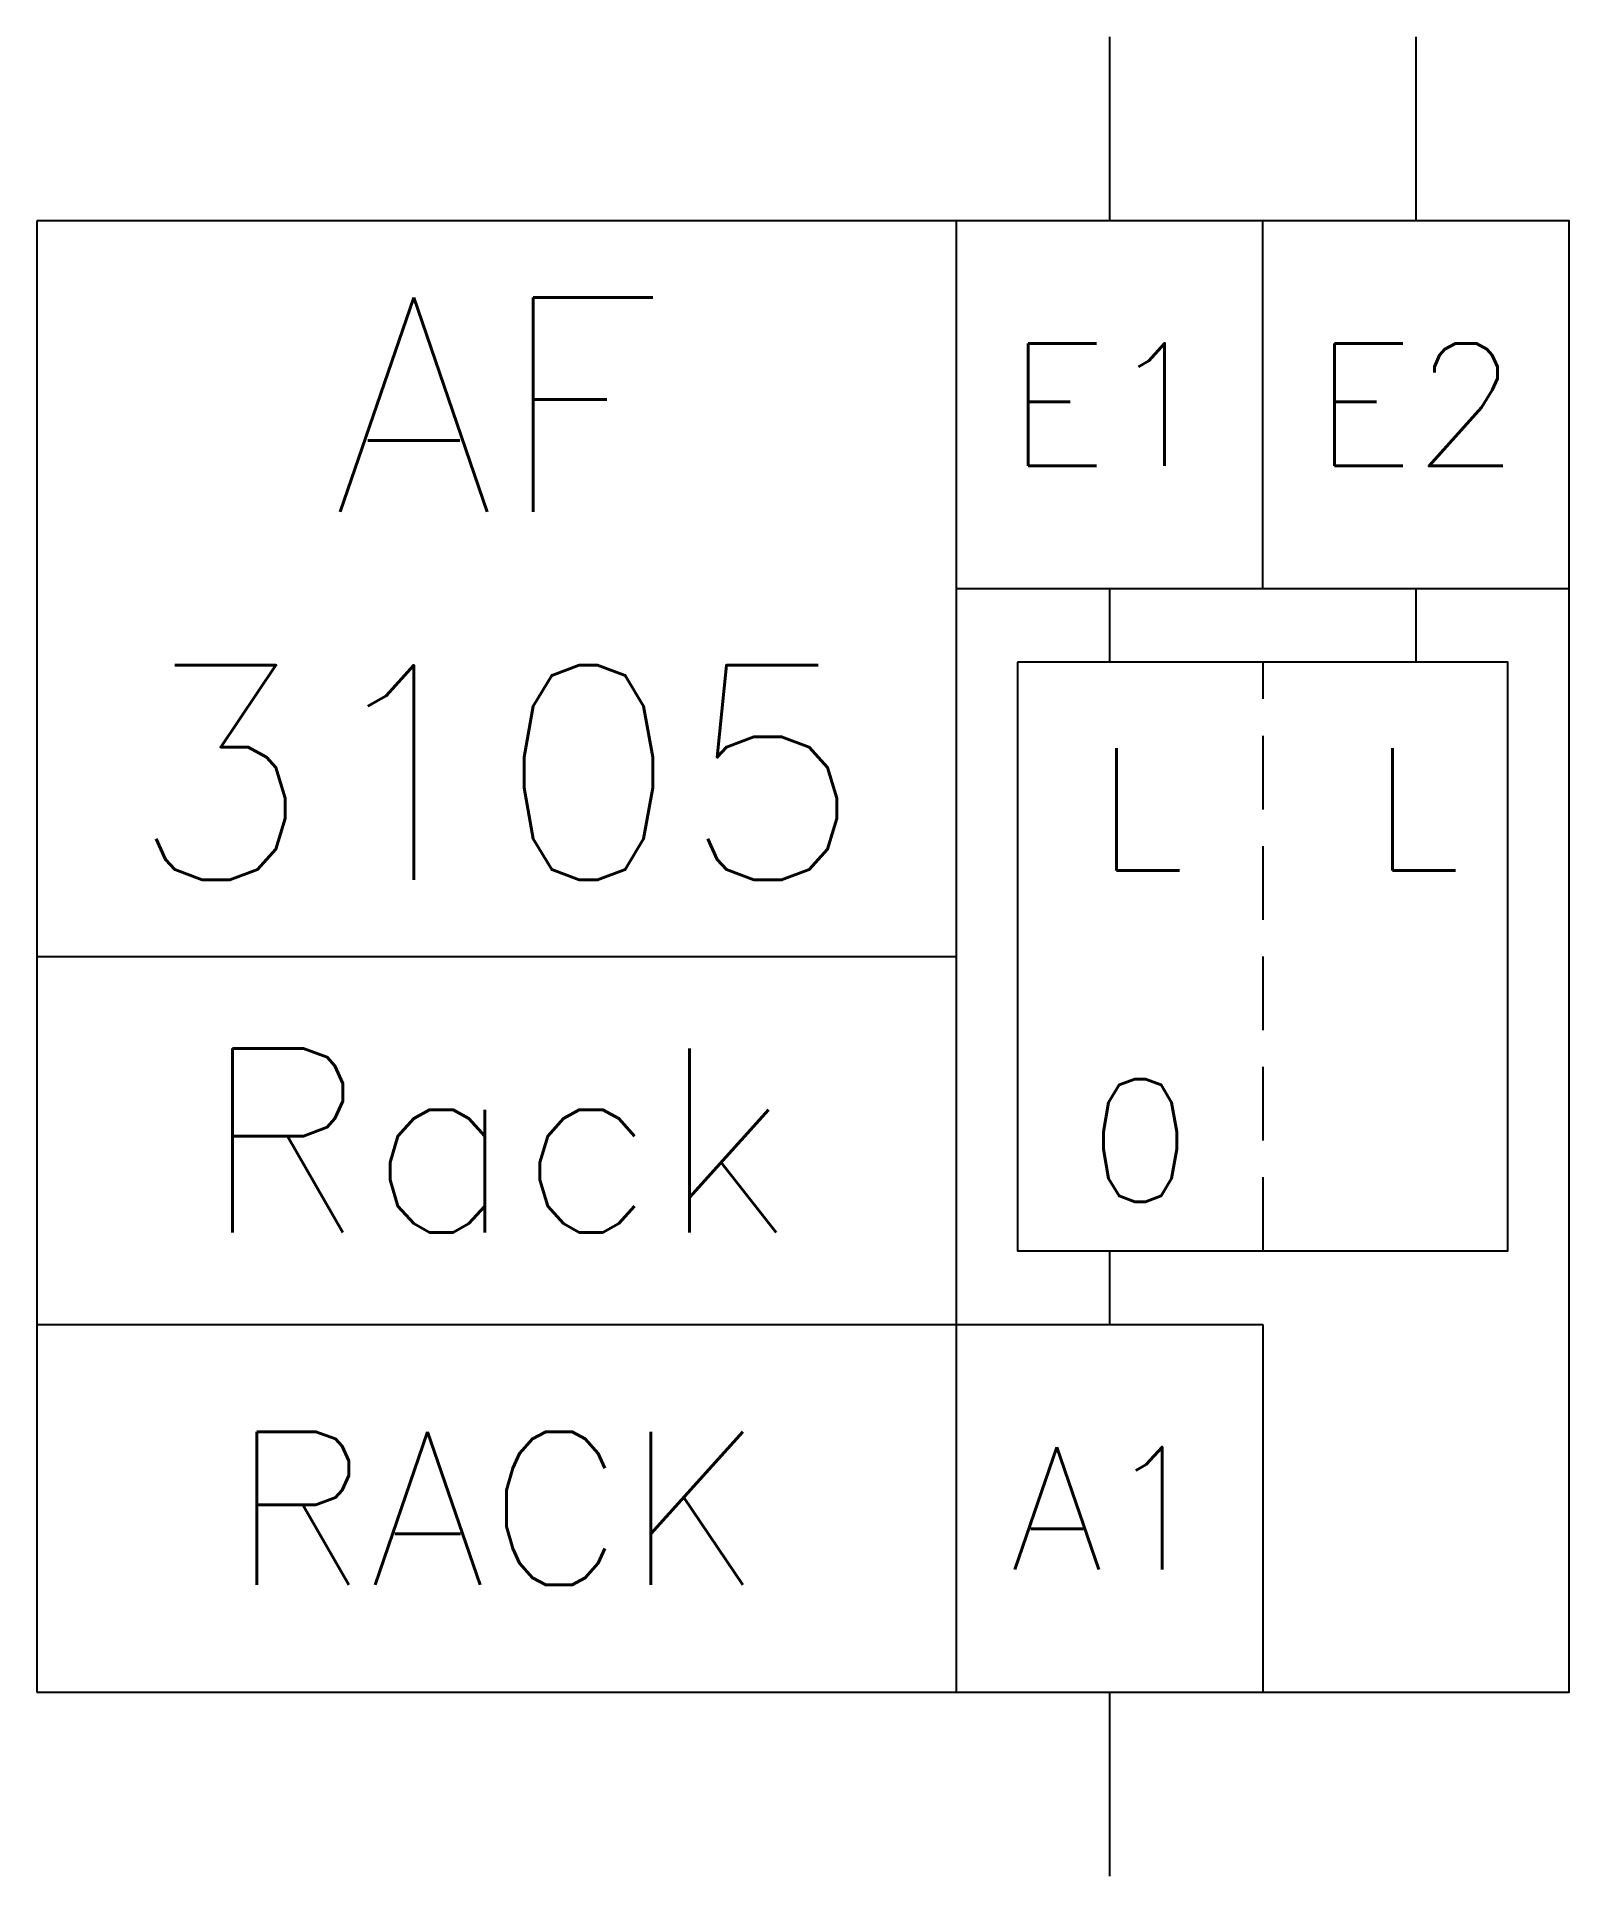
# Model space of a CAD drawing. Extents: x 25 to 50, y 51 to 81.
import ezdxf
from ezdxf.enums import TextEntityAlignment as Align

# ---------------------------------------------------------------- set-up
doc = ezdxf.new("R2010")
doc.units = 0
doc.layers.add('1', color=8, linetype='CONTINUOUS')
doc.layers.add('11', color=30, linetype='CONTINUOUS')
doc.styles.get("Standard").update_dxf_attribs({"font": 'txt.shx'})

msp = doc.modelspace()

# ---------------------------------------------------------------- linework, layer by layer
at = {"layer": '1', "color": 0}
for p, q in [((42.5, 81), (42.5, 78)), ((47.5, 81), (47.5, 78)), ((40, 78), (25, 78)), ((25, 78), (25, 54)), ((45, 72), (45, 78)), ((40, 72), (45, 72)), ((42.5, 72), (42.5, 70.8)), ((45, 72), (50, 72)), ((47.5, 72), (47.5, 70.8)), ((45, 70.8), (45, 70.2)), ((45, 69.6), (45, 68.4)), ((45, 67.8), (45, 66.6)), ((25, 66), (40, 66)), ((45, 66), (45, 64.8)), ((45, 64.2), (45, 63)), ((45, 62.4), (45, 61.2)), ((42.5, 61.2), (42.5, 60)), ((40, 60), (45, 60)), ((45, 60), (45, 54)), ((25, 60), (40, 60)), ((25, 54), (40, 54)), ((42.5, 54), (42.5, 51))]:
    msp.add_line(p, q, dxfattribs=at)
for points in [[(40, 78), (40, 54), (50, 54), (50, 78)], [(41, 70.8), (41, 61.2), (49, 61.2), (49, 70.8)]]:
    msp.add_lwpolyline(points, close=True, dxfattribs=at)

# ---------------------------------------------------------------- texts
for s, height, p in [('L', 2, (43, 68.4)), ('L', 2, (47.5, 68.4)), ('Rack', 3, (32.5, 63)), ('0', 2, (43, 63))]:
    msp.add_text(s, height=height, dxfattribs=at).set_placement(p, align=Align.MIDDLE)
for tag, height, p in [('E1', 2, (42.5, 75)), ('E2', 2, (47.5, 75)), ('RACK', 2.5, (32.5, 57)), ('A1', 2, (42.5, 57))]:
    msp.add_attdef(tag, text='', height=height, dxfattribs=at).set_placement(p, align=Align.MIDDLE)
at = {"layer": '11', "color": 0}
for s, p in [('AF', (32.5, 75)), ('3105', (32.5, 69))]:
    msp.add_text(s, height=3.5, dxfattribs=at).set_placement(p, align=Align.MIDDLE)

doc.saveas('drawing.dxf')
